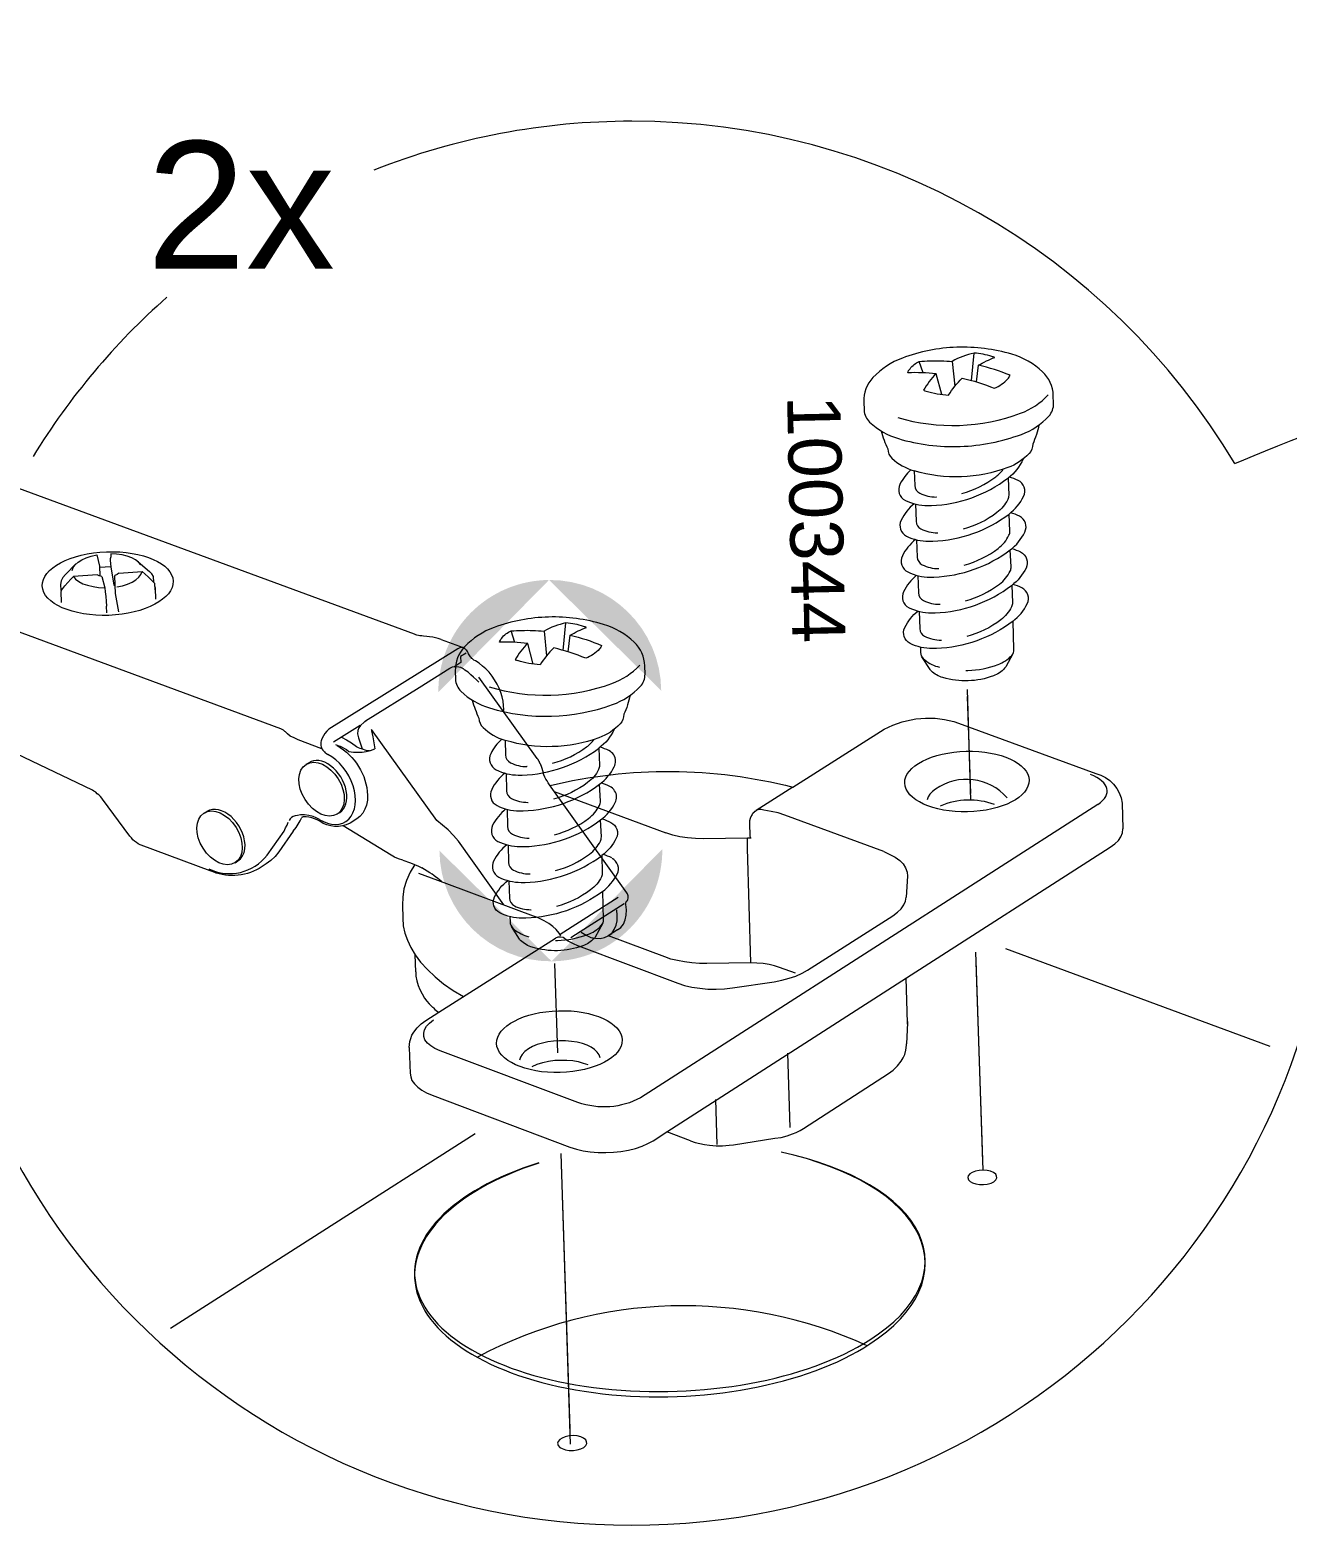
# Model space of a CAD drawing. Header units: metres. Extents: x -8.4 to 7.9, y -3.9 to 2.
# Drawn here: x 5.2714 to 5.4604, y -2.0976 to -1.8728 of the extents above; entities that cross this region are included whole.
import ezdxf

# ---------------------------------------------------------------- set-up
doc = ezdxf.new("R2010")
doc.units = ezdxf.units.M
doc.header["$MEASUREMENT"] = 0
for name, color, linetype, lineweight in [('PDF20_Geometry_Num_Penna__1', 255, 'Continuous', 18), ('PDF20_Geometry_Num_Penna__7', 7, 'Continuous', 18), ('PDF20_Text_Num_Penna__7', 7, 'Continuous', 18)]:
    doc.layers.add(name, color=color, linetype=linetype, lineweight=lineweight)
doc.styles.add('GENERATED_STYLE_2', font='')
doc.styles.get('GENERATED_STYLE_2').set_extended_font_data('Arial')

msp = doc.modelspace()

# ---------------------------------------------------------------- hatches: boundary and pattern name
at = {"layer": 'PDF20_Geometry_Num_Penna__1', "linetype": 'Continuous', "lineweight": 18}
for points in [[(5.349482620831663, -1.955459420179426, 0.4142362612856115), (5.332849147971822, -1.972331173606692)], [(5.366352885005385, -1.972094382292813, 0.4141376968031985), (5.349482620831663, -1.955459420179423)], [(5.333014455115475, -1.996157741095692, 0.4141715146920772), (5.349883230035648, -2.012794192462628)], [(5.349883230035648, -2.012794192462628, 0.414304355837755), (5.366516702895492, -1.995922439035359)]]:
    msp.add_hatch(color=255, dxfattribs=at).paths.add_polyline_path(points)

# ---------------------------------------------------------------- linework, layer by layer
at = {"layer": 'PDF20_Geometry_Num_Penna__1', "color": 255, "linetype": 'Continuous', "lineweight": 18, "flags": 128}
for points in [[(5.412885654540421, -1.987547472791773), (5.412409093405571, -1.97295427729051)], [(5.350812673173962, -2.026577829736063), (5.350373343377772, -2.013144762747452)], [(5.414693459420408, -2.042961256925464), (5.413704595065592, -2.012668350537956)], [(5.352672750853428, -2.083120021281868), (5.351368164746772, -2.043275042647692)]]:
    msp.add_lwpolyline(points, dxfattribs=at)
at = {"layer": 'PDF20_Geometry_Num_Penna__7', "color": 7, "linetype": 'Continuous', "lineweight": 18, "flags": 128}
for points in [[(5.452566815284493, -1.937966796948656, 0.2643365416529027), (5.361923398182301, -1.886489258863479, 0.09454320733583754), (5.323156639115727, -1.893835746607915)], [(5.413016559927151, -1.925465555904034), (5.413393341074394, -1.921340323580481, 0.07747270232155272), (5.410112068735589, -1.92259144548482), (5.410491828389923, -1.926330961139853)], [(5.413755378611525, -1.925682540145746), (5.41403535827825, -1.923185061948418, -0.04962255188628152), (5.416483691108547, -1.922005722065017, 0.01713182876231442), (5.41605478608718, -1.921859775217467, 0.06595481082536765), (5.413394979253294, -1.921340472505835)], [(5.40767326712799, -1.924454799522087, 0.03417291232350135), (5.403421448252992, -1.924304384913901, -0.1204853429951368), (5.403752360391003, -1.923709428122109, -0.1370429017418617), (5.405152854426047, -1.922609316527377)], [(5.405720111101874, -1.924314511838015), (5.405152705500693, -1.922609316527377, -0.01403376829073959), (5.406745015392514, -1.922510132241185, -0.02885797398902456), (5.410112217660944, -1.922592041186238)], [(5.408521248097315, -1.927567190508727), (5.40767326712799, -1.924454799522087, 0.06821263521096216), (5.405792786674939, -1.926936640557178, 0.01230745610466524), (5.406173886657465, -1.927063227108622, 0.05383692031890554), (5.409558662117744, -1.927674714614779, -0.06113459235111621), (5.411586876522598, -1.925103220516194, -0.03991571948132782), (5.41642992905552, -1.926635662415448, 0.1061090897146268), (5.418477652681833, -1.925213425278628, 0.1063751931495621), (5.418791736254772, -1.924681761762559, 0.04287706896184303), (5.414036549681087, -1.923185061948419)], [(5.401898090800369, -1.931029258228064, 0.1623795316825885), (5.420382854743754, -1.930393793739811, 0.1158869193791232), (5.424527447363412, -1.92763271766477)], [(5.399402399707298, -1.933044962903129, 0.04508405445806307), (5.400409135104672, -1.935764339878871, 0.1983593531473993), (5.401043259264735, -1.93715932367579, 0.1157393339817824), (5.404353572047689, -1.939048441799414)], [(5.423130229686175, -1.932149027969611, -0.05706736365706519), (5.422194531682966, -1.93501464964361, -0.198446645973591), (5.421654081570971, -1.936448949734157, -0.1166052782368115), (5.418460498052569, -1.938561952712953, -0.1624558957653439), (5.404396611475181, -1.939060355827785), (5.404470776301792, -1.941262068270796, 0.275327689025018), (5.405216892328542, -1.942411920933979, 0.1164310770548168), (5.40769352097622, -1.942983794295802)], [(5.420752189623266, -1.937283825272274, -0.1248733655644684), (5.418496566201873, -1.940135596888292), (5.418588899921749, -1.942722430298405, -0.1209137635890643), (5.418450101491224, -1.943359979741623, -0.1164886548719777), (5.41682845330454, -1.945323262691854, -0.09632903022263485), (5.411728057758798, -1.947835186648582)], [(5.403873138853617, -1.93889013414743, 0.09138587498645927), (5.402229747565155, -1.941081719666326, 0.4116327148818173), (5.403052858000255, -1.943493119008671, 0.1162607068063394), (5.406397870390846, -1.944263956644293, 0.01159301033051514), (5.406975700766853, -1.944252042615921, 0.154938223570408), (5.418457845609666, -1.940167020138121)], [(5.411543390319044, -1.942455556062888, 0.09589272547391052), (5.416647062222587, -1.939943185330096, 0.07050020005154145), (5.417753279756858, -1.938820139230748)], [(5.411912725198554, -1.953214817234275, 0.09604359151948337), (5.417016099251387, -1.95070170187471, 0.1164566205469401), (5.41863476893098, -1.94873812107377, 0.1214934332948892), (5.418772078107959, -1.948103103361581), (5.418642066273357, -1.94554650179846, 0.1165835918103329), (5.420823524868138, -1.942899651470428, 0.4155541434807423), (5.420006222521868, -1.940488549978791, 0.04780359974505569), (5.418683765372657, -1.939988160787197)], [(5.404374868373403, -1.943996337782003, 0.1069187039974286), (5.402415904258457, -1.946463733057694, 0.4126523145489145), (5.40323752544001, -1.94887483454933, 0.1163067630052567), (5.406584027084146, -1.949642842603213, 0.0115532255989771), (5.407161857460153, -1.949630928574842, 0.1549931331965654), (5.418642513049421, -1.945547395350588)], [(5.404565343901989, -1.944046525626517), (5.404656188368319, -1.946639316050815, 0.2769260704033095), (5.405403197947193, -1.947789913340782, 0.1162992148060019), (5.407879677669523, -1.948362531329367)], [(5.4121003711454, -1.958593554267841, 0.09557391402679753), (5.417199277437596, -1.956083417415369, 0.1145059877032985), (5.418823755206018, -1.954117751659463, 0.1210844371641253), (5.418956745547713, -1.953480500066955), (5.418826733713112, -1.950926132384154, 0.1165123807419422), (5.421009681561438, -1.948278686354703, 0.414088813282771), (5.420192379215169, -1.945868180564485, 0.04562886599255776), (5.418869922065956, -1.945364812865805)], [(5.404558046559612, -1.949375074815569, 0.1055290362919238), (5.40260340127995, -1.95184247009126, 0.4145012422469215), (5.403422192879765, -1.954251486627931, 0.1167723610506795), (5.406768694523901, -1.95502321781568, 0.0057129124174242), (5.407348014153454, -1.955012793040855, 0.154794825003582), (5.418827180489173, -1.950926281309506)], [(5.40475150059529, -1.949426156212211), (5.404840855808074, -1.952018946636509, 0.275077328293871), (5.405586376133408, -1.95317043747859, 0.1161512015156511), (5.408065983288178, -1.953743651168607)], [(5.419056078759257, -1.950744443451496, -0.04669258405458922), (5.420369424633976, -1.951235593105503, -0.4136066042721587), (5.421194646851903, -1.953660848671426, -0.1160125045888368), (5.419052057774683, -1.956276126824274), (5.419141412987468, -1.958858492473748, -0.1257356647712277), (5.419004103810488, -1.95949812687193, -0.1151268840218373), (5.417385434130897, -1.961462899075708, -0.09571655847881638), (5.412285038585154, -1.963973929480308)], [(5.404741373671174, -1.954754705401263, 0.1056529746817493), (5.402788217645059, -1.957219271095215, 0.4133115302622303), (5.403605519991328, -1.959633500019299, 0.1166496583925391), (5.406951872710109, -1.960401954849246, 0.00571286160683666), (5.407534170846755, -1.960390040820876, 0.1548195414173235), (5.419011847928932, -1.956306507596621)], [(5.404936168035045, -1.954805786797905), (5.405024033994283, -1.957398577222203, 0.2749248810633182), (5.405771043573171, -1.958548578810722, 0.1172526657650988), (5.408250650727933, -1.95912030324721)], [(5.419197557846167, -1.961684946779477, 0.1164205921079973), (5.421379016440948, -1.95903794752609, 0.4150374346637196), (5.42057442704866, -1.956652819193405, 0.04523390217691656), (5.419240746199014, -1.956123925111833)], [(5.412167238629634, -1.969079388488108, 0.007554601243851562), (5.412460621578276, -1.969074920727467, 0.0801516180690349), (5.416993909373545, -1.968176900838982, 0.1163836064430004), (5.419037463089934, -1.966812744590478, 0.1994169321978882), (5.419384310240887, -1.965888215988862), (5.419236874139793, -1.961652778902875, -0.1548582207319162), (5.407716008704772, -1.965768480003731, -0.009636027725070244), (5.407136689075219, -1.965780394032102, -0.115514251429576), (5.403791676684628, -1.965013130604992, -0.4125208289487522), (5.402972885084814, -1.962598008128781, -0.1068844076101301), (5.404929019618021, -1.960135974165857)], [(5.405120984400154, -1.96018452383147), (5.405210339612939, -1.962775825002222, 0.274836816803518), (5.405955711012917, -1.963927464769659, 0.117069240675627), (5.408436807421235, -1.964498593504704)], [(5.351616870089022, -1.966041460178788), (5.352027904067832, -1.961920695615874, 0.07760375024711354), (5.348739334386651, -1.963145904508505), (5.349087819716511, -1.966888398670631)], [(5.352355688773397, -1.966265890688232), (5.352656517989771, -1.963766923237357, -0.04945885248553141), (5.355113190639927, -1.962607539351478, 0.01880804040511785), (5.354687264125652, -1.962458613996844, 0.06625498726839274), (5.352030137948152, -1.961920099914453)], [(5.256800415624439, -1.982633085013977, 0.02196917257245286), (5.256386403138539, -1.992028785638272, 0.4142065898718503), (5.361923844958366, -2.097563248951007, 0.4142042204241888), (5.467457265793618, -1.99202550928047, 0.06930218756794163), (5.463459215722928, -1.963155286805847)], [(5.346283704213977, -1.96499123857786, 0.0331061970643891), (5.342034863846073, -1.964806571138105, -0.1219281828146757), (5.342370094819369, -1.964215337480181, -0.1344321490592548), (5.343776545868598, -1.963126842063111)], [(5.344329058934315, -1.96483561158226), (5.343776545868598, -1.963127437764529, -0.01536601913855472), (5.345370047163255, -1.963040614282773, -0.02984266906560408), (5.348738738685233, -1.963146351284569)], [(5.352656220139061, -1.963767221088067, -0.04281234205012264), (5.357396663102644, -1.965302492569062, -0.1106954822661135), (5.35707960102261, -1.96583251790623, -0.1066721006856801), (5.355025920382108, -1.967238373254037, 0.03984309484300984), (5.350194484026847, -1.965667508613285, 0.05997574045147937), (5.348140803386349, -1.968226046206015, -0.05439874132515381), (5.344766899476959, -1.967587156434606)], [(5.347108452827979, -1.968110777981523), (5.346283406363269, -1.964987813294703, 0.06890056876704766), (5.344387884449399, -1.967455953197167)], [(5.405305651839909, -1.9655637076411), (5.405335436910836, -1.9663723723168, 0.199453153825579), (5.405745726262888, -1.967270987906687, 0.1171192371532855), (5.407880422296298, -1.968490537635853, -0.002358533066709002), (5.408192569839622, -1.968580488550062)], [(5.419223768708584, -1.966556295129782), (5.418138102873252, -1.96853104533232, -0.07105160847345841), (5.417978752743787, -1.968744157514811, -0.1171934507396722), (5.416283088655844, -1.969878670866466, -0.1624068068637025), (5.408702937029976, -1.970139737013151, -0.1165897841185389), (5.406930129608332, -1.969124661795919, -0.0711190133285334), (5.406759461151913, -1.968921080836125), (5.405539762497404, -1.967028239578639)], [(5.340464892757447, -1.971522062154928, 0.1622353008598057), (5.358946827119095, -1.971024055769009, 0.1160228631074035), (5.363113758541947, -1.968292764764895)], [(5.337950288144335, -1.973522427518465, 0.04499978585919128), (5.338936173992056, -1.976246272254848, 0.198289174345899), (5.339560469078718, -1.977642596379957, 0.1168105146342946), (5.342856038251562, -1.979557776440645)], [(5.361683032659909, -1.972800288473811, -0.05778227052566903), (5.360726634032391, -1.975658910656144, -0.1976606018687734), (5.360179184428748, -1.97708904083676, -0.117034708468561), (5.356983647874355, -1.979177514116024, -0.1624526879424744), (5.342901013708663, -1.979573264677525), (5.342956265015236, -1.981774530344472, 0.274711255842005), (5.343689275610779, -1.982927808290811, 0.1172392849373231), (5.34616888276555, -1.983519041948737)], [(5.359265825228735, -1.977920193241011, -0.1242140146832527), (5.356990692585886, -1.980751264232735), (5.357062176756113, -1.983342565403486, -0.1232626986918101), (5.356918017012821, -1.983976391712838, -0.1172200934052064), (5.355286241902021, -1.985925824605088, -0.0957437987606456), (5.350166932836239, -1.988402602178121)], [(5.386143128607554, -1.986608647356116), (5.399873450604027, -1.977897109811042, -0.2074074723342529), (5.411047319962734, -1.976970794105175), (5.43167631116224, -1.984571348504625, -0.3206447458688431), (5.435628790074409, -1.989030173622578), (5.435728570062018, -1.992900743589695)], [(5.317612743863863, -1.980338889925734, -0.2541291875609244), (5.32222004756039, -1.987830430965591), (5.322176859207544, -1.988576546992342), (5.322041337134821, -1.989324152272639), (5.321807524328035, -1.989919853691203), (5.321473931533638, -1.990523001377498), (5.321059919047737, -1.990999562512349), (5.320594080538421, -1.991360110795935), (5.319567984844945, -1.992015382356354, -0.2822911289474171), (5.315012209321125, -1.991744040360199), (5.314641385188069, -1.991504270539227), (5.314222904941527, -1.991359812945225), (5.313846123794286, -1.991234715647327), (5.313375519673619, -1.99113791416681), (5.31295703942708, -1.991085790292686), (5.312538559180539, -1.991085790292686)], [(5.342377392161747, -1.97940110696756, 0.09354684868650309), (5.340720895442075, -1.981576608548155, 0.4149841972165427), (5.341520773521852, -1.983996645561069, 0.1162042456889554), (5.344859977823609, -1.984788481671695, 0.007653116159438792), (5.34544078670671, -1.984785503164602, 0.1546340009264709), (5.356948248859812, -1.980786857392492)], [(5.350021432764755, -1.983019993085334, 0.09541695903587415), (5.355141486457309, -1.980547832198294, 0.07000000000214347), (5.356257681990336, -1.979430743113128)], [(5.350310794728822, -1.993782232763814, 0.09553302913396784), (5.35543159304815, -1.991306944444328, 0.1165465271550707), (5.357063368158951, -1.989357362626724, 0.1194388526737502), (5.357206187574051, -1.988719217482087), (5.357093897856651, -1.986163658396449, 0.1161208548867424), (5.359300226985657, -1.983534083409555, 0.1191782957779062), (5.359490851439597, -1.98267776262037, 0.2755300707232795), (5.358495881145242, -1.981114791023413, 0.04787515112831465), (5.357179381010216, -1.980603977056998)], [(5.342839805387905, -1.984505672423232, 0.1068320381396722), (5.340866246588205, -1.986959366566296, 0.4158077409866218), (5.341666273593336, -1.989374935818571, 0.1171426637546097), (5.34500532896974, -1.990169005809517, 0.009624221446676526), (5.345583159345747, -1.99016304879533, 0.1549747227658902), (5.357093600005943, -1.986164403023223)], [(5.343031919095393, -1.984557945222711), (5.343101914012074, -1.987152224900556, 0.2739793559556817), (5.343835818159748, -1.988311162010364, 0.116261346420146), (5.346314233911679, -1.988900161787969)], [(5.349645991945706, -1.986371856042237, -0.1230487915489895), (5.38614238398078, -1.98660909413218), (5.380650016901623, -1.990104372205603), (5.380606828548777, -1.990104372205603), (5.380606828548777, -1.990160963840366), (5.380562150942385, -1.990160963840366), (5.380562150942385, -1.99019670592548), (5.380510027068262, -1.99019670592548), (5.380462370954776, -1.990251808306697), (5.38041918260193, -1.990251808306697), (5.38041918260193, -1.990287550391811), (5.380374504995538, -1.990287550391811), (5.380374504995538, -1.990341163519482), (5.380326848882052, -1.990341163519482), (5.380326848882052, -1.990397755154245), (5.380279192768568, -1.990397755154245), (5.380279192768568, -1.990430518732266), (5.380237493669268, -1.990430518732266), (5.380237493669268, -1.990488599620576), (5.38018685904869, -1.990488599620576), (5.38018685904869, -1.990522852452144), (5.380134735174566, -1.990522852452144), (5.380134735174566, -1.990579444086907), (5.380091546821721, -1.990579444086907), (5.380091546821721, -1.990615186172021), (5.380043890708235, -1.990667310046145), (5.380043890708235, -1.990703052131259), (5.379999213101843, -1.990703052131259), (5.379999213101843, -1.990758154512476), (5.379956024748997, -1.990816235400786), (5.379956024748997, -1.990848998978807), (5.379908368635512, -1.990848998978807), (5.379908368635512, -1.990908569120663), (5.379865180282666, -1.990941332698684), (5.379865180282666, -1.991000902840541), (5.379816034915635, -1.991033666418562), (5.379816034915635, -1.991085790292686), (5.37976391104151, -1.99113791416681), (5.37976391104151, -1.991176634759017), (5.37976391104151, -1.991234715647327), (5.379716254928026, -1.991268968478894), (5.379716254928026, -1.991327049367204), (5.379716254928026, -1.991359812945225), (5.379673066575179, -1.991416404579989), (5.379673066575179, -1.991452146665103), (5.379673066575179, -1.991504270539227), (5.379673066575179, -1.991557883666898), (5.379673066575179, -1.991596604259104), (5.379625410461694, -1.991596604259104), (5.379625410461694, -1.991645749626136), (5.379625410461694, -1.991687448725435), (5.379625410461694, -1.991745529613745), (5.379625410461694, -1.991779782445313), (5.379625410461694, -1.991831906319437), (5.379625410461694, -1.991864669897458), (5.379625410461694, -1.991922750785768), (5.379625410461694, -1.9919718961528), (5.379624665834921, -1.992015233431), (5.379672321948406, -1.993973601844528)], [(5.350456294800307, -1.999162607976281, 0.09582871631144216), (5.355575603866088, -1.996689404611759, 0.1157826134190105), (5.357208868230434, -1.994736397510999, 0.122737289726385), (5.357350049466634, -1.9941010819481), (5.35723790867459, -1.991543288982143, 0.1163367774963619), (5.359445578131787, -1.988914458622022, 0.1197137297071488), (5.35963471333218, -1.98805664857929, 0.2762781161264404), (5.358639891963178, -1.986499782921874, 0.05115414344677023), (5.357326370335246, -1.985984501194817)], [(5.418364171561597, -1.98819336205485, 0.3804748956133453), (5.407606399643756, -1.986900987827277), (5.407138774030184, -1.9872643656926), (5.406718804530096, -1.987648593107574), (5.406487970230403, -1.988065584100568), (5.406346491143493, -1.98852129568577)], [(5.432003053390321, -1.989231669627407), (5.363237068735589, -2.033315063854663, -0.2137261232461655), (5.353839134230975, -2.034005183948069), (5.333119149639786, -2.026235748196453)], [(5.342985305459391, -1.989888132590664, 0.1069174224086321), (5.341010257406143, -1.992338997151989, 0.4153546788758321), (5.341811624739466, -1.994755906732457, 0.1165847335781564), (5.345150829041224, -1.995550125648756, 0.005718997492479468), (5.345728659417231, -1.995544168634571, 0.1550465946202475), (5.357237610823879, -1.991544033608915)], [(5.343177270241523, -1.989939958614079), (5.343247265158205, -1.992531259784831, 0.2767297769712407), (5.343981318231245, -1.99369034581997, 0.1158390822314839), (5.346461074311355, -1.994281132701855)], [(5.357470381153183, -1.99136562103406, -0.04661120227054801), (5.358800668608757, -1.991921431578489, -0.4155415623392913), (5.359588993248302, -1.994294982759841, -0.1164180256068593), (5.357425554621438, -1.996892389870135), (5.357494060284572, -1.99948220178734, -0.1199263895407633), (5.357357197883656, -2.000117368424884, -0.1153669908523404), (5.355719614684026, -2.002068588421389, -0.09606897329438843), (5.350600305618245, -2.004544621367649)], [(5.298345526107196, -1.998910477350874, 0.3561463222404094), (5.307092954662738, -1.996813459432176), (5.309654470762562, -1.993227336892422), (5.309882326555164, -1.992716522926004), (5.310122096376135, -1.992302510440102), (5.310257618448859, -1.991864669897458)], [(5.30695817721679, -1.998158404309938), (5.305928805165509, -1.998818292556349, -0.2397825673015405), (5.298528704293404, -1.999178691914582), (5.288190306174232, -1.995321525229383)], [(5.343129316277329, -1.995266422848166, 0.105472411356646), (5.341154268224081, -1.997719074513747, 0.413405297084405), (5.34195712481095, -2.000138664750598, 0.1163665223816192), (5.345293350605616, -2.000931841189415, 0.007631449742703174), (5.345874159488715, -2.000922905668138, 0.1549602083488229), (5.357381621641817, -1.996925749149575)], [(5.343322770313007, -1.995320333826546), (5.343392765229688, -1.997914613504391, 0.2761109799299994), (5.344126669377351, -1.9990713167339, 0.1171652780851137), (5.346603595875746, -1.999660912212909)], [(5.357527270638657, -2.002306273287396, 0.1162818897302454), (5.359733599767662, -1.999676102599083, 0.4144852219590252), (5.358956165644185, -1.99731459045284)], [(5.350443189369098, -2.009647846495129, 0.003768749051305757), (5.350739550824833, -2.009646357241585, 0.0806347863468301), (5.355278795634289, -2.008779611677573, 0.1165070096981946), (5.357331135946586, -2.007433922173029, 0.1976511347578185), (5.357687067544187, -2.006511031750327), (5.357570905767567, -2.002274105410794, -0.1545295492646761), (5.346018170306652, -2.00630477013415, -0.005690078584933809), (5.345437361423553, -2.006310727148336, -0.116774025552673), (5.342101135628886, -2.00551665715739, -0.4157016048750531), (5.341299768295565, -2.003100343278342, -0.1069858697849526), (5.343273327095265, -2.000648883015598)], [(5.343468121459137, -2.000703687546105), (5.343536627122271, -2.003294988716857, 0.2755150234421302), (5.344272169448849, -2.004449309140666, 0.1174905206749313), (5.346749095947231, -2.005038904619701)], [(5.343610643023528, -2.006079594997932), (5.343635960333817, -2.006891238180725, 0.20081275422671), (5.344035973836389, -2.007791938725586, 0.1167210346903602), (5.346160542945688, -2.009025934214153, 0.009428892966224992), (5.346474328667919, -2.009118267934022)], [(5.357521462549825, -2.0071776216377), (5.356417925671937, -2.009141947065414, -0.0766470374634542), (5.356263490079175, -2.009356250650742, -0.1159060320373105), (5.354554720560024, -2.010478105347252, -0.1625735966401948), (5.346971739352418, -2.010681984157756, -0.1152163796464844), (5.345203250766057, -2.009654994912152, -0.05729970031039755), (5.345037943622406, -2.009447988669201), (5.343833137503362, -2.007546211890437)]]:
    msp.add_lwpolyline(points, format="xyb", dxfattribs=at)
for points in [[(5.423681253498341, -1.92415903376777, 0.1161015565033013), (5.419062333624154, -1.921522161438498, 0.08023147368448809), (5.410785062413211, -1.920470748434733, 0.0800401269686337), (5.402602060951757, -1.922088673487552, 0.1157925442848592), (5.39817897791892, -1.92503739550944, 0.1990041640070634), (5.396816608774667, -1.928686215623499), (5.396858307873967, -1.929916339052833, 0.1988804028106146), (5.397683801114752, -1.931735909035823, 0.1169032614277024), (5.402009635890995, -1.934206729594684, 0.08078706850152166), (5.41130004628956, -1.935389494761241, 0.08099214570811993), (5.42049022992445, -1.933569626927528, 0.1166664735493143), (5.424636609648367, -1.930808848703199, 0.1982596787434104), (5.425335963113756, -1.928937005920714), (5.425294264014457, -1.92770688249138, 0.1992124375376252)], [(5.363914232323141, -1.969603307885735), (5.36388146874512, -1.968374673709947, 0.1988083246211313), (5.362296158344969, -1.964815953435448, 0.1160059482465274), (5.357696003065465, -1.962142892244998, 0.08027671878152189), (5.349429156629347, -1.961031909099377, 0.08073358295739534), (5.341232751885976, -1.962588625831438, 0.1163054340445711), (5.336787330049946, -1.965504584275309, 0.1987743237920214), (5.33539353765586, -1.969143575315958), (5.335424811980335, -1.970372209491746, 0.1974340596835954), (5.336240178297001, -1.972199076817118, 0.1159658621786824), (5.340551418388494, -1.97470251202864, 0.1622527397579658), (5.359037919746003, -1.974200861501542, 0.1163587137417912), (5.363201028799766, -1.971472470011833, 0.1989846308428509)]]:
    msp.add_lwpolyline(points, format="xyb", close=True, dxfattribs=at)
for points in [[(5.329253345284016, -1.963624252747611), (5.226974390223732, -1.925962519812471)], [(5.222220543978239, -1.945640473697239), (5.309134870200221, -1.977808350299675)], [(5.278367189782117, -1.953038638539735), (5.276787091769378, -1.954624693566661)], [(5.277812740686789, -1.954022737283202), (5.277946773505967, -1.953604257036662), (5.27823122093333, -1.953184287536574), (5.278694378786263, -1.952764318036487), (5.279248381105528, -1.952438171509823), (5.279903652665947, -1.95211202498316), (5.280649768692699, -1.951873744415734), (5.281488218439327, -1.951654824144412), (5.281905209432322, -1.953367465722783)], [(5.283586725611573, -1.953459054815887), (5.282743808104304, -1.953511178690011), (5.281905358357676, -1.953567770324774)], [(5.281905507283032, -1.953367316797428), (5.281953163396516, -1.95485954885093)], [(5.283531623230354, -1.952529760602927), (5.283586725611573, -1.953459054815887), (5.284051372718052, -1.956224598651569)], [(5.283633339247575, -1.951513047206794), (5.283587172387636, -1.95174686001358), (5.283587172387636, -1.951983651327459), (5.28353207000642, -1.952257673979998), (5.28353207000642, -1.952530207378991)], [(5.288096781051517, -1.953184287536574), (5.287769145271308, -1.952764318036487), (5.287307476671922, -1.952438171509823), (5.286749006592017, -1.95211202498316), (5.286055014439391, -1.951875233669281), (5.285310387666186, -1.951692055483072), (5.284470448666011, -1.951565468931628), (5.283633488172931, -1.951513345057503)], [(5.287721489157822, -1.952731256607757), (5.289410302679451, -1.954171364787134)], [(5.276787687470796, -1.954625438193434), (5.276412395577101, -1.955093063807007), (5.276133905163923, -1.955606856280518), (5.276041571444046, -1.956114691739843)], [(5.276233536226179, -1.95695373718789), (5.276698183332656, -1.956352078755141), (5.277158362678497, -1.955839775535176), (5.277576842925039, -1.955334918582943), (5.277996812425125, -1.954914949082856)], [(5.281534683149976, -1.954676221739367), (5.277996216723707, -1.954915991560339)], [(5.277996216723707, -1.954915693709629), (5.278323852503917, -1.95533417395617), (5.278785521103304, -1.955697551821494), (5.279396115057332, -1.956025187601704), (5.280094574970597, -1.956259000408491), (5.280933024717225, -1.956442178594699), (5.281769985210308, -1.956586636188701), (5.282694811662629, -1.956643227823464)], [(5.282280799176727, -1.954952031496162), (5.281863808183732, -1.954826934198263), (5.281534683149976, -1.954676519590076)], [(5.282281245952791, -1.954951584720098), (5.282695258438691, -1.956643376748818), (5.282742914552177, -1.957246524435114), (5.282839716032695, -1.957934559573555), (5.282888861399725, -1.958638976501007), (5.282978216612509, -1.959419345359325)], [(5.284187490492195, -1.954767066205698), (5.284232168098586, -1.956225045427632), (5.284279824212072, -1.957514738998823)], [(5.284799722625123, -1.954440621828325), (5.284562931311243, -1.954625289268079), (5.284187639417548, -1.954766768354988)], [(5.284514679496341, -1.956500706259073), (5.285351639989422, -1.956316038819318), (5.286097756016172, -1.956080736758985), (5.286796215929439, -1.955788843063889), (5.287393406601549, -1.955422486691472), (5.287814865355182, -1.955060598079695), (5.288141011881846, -1.954625736044143), (5.288331636335786, -1.95420427729051)], [(5.284799871550477, -1.954441217529744), (5.288332380962559, -1.954204426215865), (5.288750861209101, -1.954587164377292), (5.289218486822673, -1.955005644623833), (5.289724833028452, -1.955479227251591), (5.290243093262603, -1.955990041218009)], [(5.290007791202269, -1.954915693709629), (5.289781424663216, -1.954532955548202), (5.289410600530161, -1.954171066936425)], [(5.29005142633118, -1.955788843063889), (5.290008237978334, -1.954916140485693)], [(5.276042018220108, -1.956114989590553), (5.276085206572955, -1.957060665592522), (5.276234131927596, -1.957060665592522)], [(5.276085206572955, -1.957188741397514), (5.276132862686441, -1.958864151637224)], [(5.284052117344825, -1.956224598651568), (5.284144451064703, -1.956258851483136), (5.28423231702394, -1.956258851483136)], [(5.284279079585298, -1.957515334700241), (5.284749683705964, -1.96025705047918)], [(5.290243688964021, -1.956442476445408), (5.290291345077507, -1.956677778505741), (5.290291345077507, -1.956919037580259), (5.290243688964021, -1.9559897433673)], [(5.290291345077507, -1.95667807635645), (5.290334533430352, -1.95835348659616)], [(5.283022447442838, -1.960404188729565), (5.282979259089991, -1.959419792135389)], [(5.330607374608411, -1.963900658205825), (5.330370583294532, -1.963844066571061), (5.330086135867168, -1.963844066571061), (5.329859769328113, -1.963808324485948), (5.329625956521327, -1.963750243597638), (5.329441289081573, -1.96371599076607), (5.329253643134725, -1.963623657046193)], [(5.333258692697083, -1.964409685067988), (5.332841701704089, -1.964262248966893), (5.332417264443363, -1.964169915247016), (5.331997294943275, -1.964077581527138), (5.331537115597435, -1.963991204821447), (5.331118635350894, -1.963934613186683), (5.330607821384475, -1.963900360355116)], [(5.33325824592102, -1.964410131844051), (5.336561410286954, -1.965623873484375), (5.3363350437479, -1.965623873484375), (5.336055064081175, -1.965661104823035), (5.335773595160904, -1.965811519431222)], [(5.33577314838484, -1.965811668356577), (5.316403916760244, -1.977896960885687)], [(5.337028291273755, -1.966460833977457), (5.336191330780672, -1.966967180183236), (5.336234519133518, -1.967860732311081), (5.335169702847836, -1.968548767449522)], [(5.336980337309559, -1.965949722160329), (5.336937148956713, -1.965845474412081), (5.336844815236836, -1.965811221580513), (5.336801626883991, -1.965753140692203), (5.336701846896382, -1.965718887860636), (5.336609513176504, -1.965660806972326), (5.336561857063019, -1.965623575633666)], [(5.337586761353657, -1.966873059359103), (5.337498895394419, -1.96673306952574), (5.33739911540681, -1.966546912832439), (5.337308270940479, -1.966408412252623), (5.337220404981241, -1.966229701827054), (5.337123603500724, -1.966079287218867), (5.336980635160269, -1.965949722160329)], [(5.338194674651302, -1.967533543306935), (5.338097873170785, -1.967429295558687), (5.337962351098062, -1.967336961838809), (5.337859592603359, -1.967249095879571), (5.337774705151215, -1.967115063060394), (5.337683860684883, -1.967009326058599), (5.337587059204366, -1.966873803985876)], [(5.336609513176504, -1.96882144977387), (5.336234221282808, -1.968642739348301), (5.335906585502599, -1.968548916374877), (5.335587885243667, -1.96849381399366), (5.335217061110611, -1.96849381399366), (5.334934102936794, -1.968586147713537), (5.334606467156583, -1.968733583814632), (5.334564768057284, -1.968787196942302), (5.329951060570508, -1.971661456286872)], [(5.336845113087546, -1.969026222136501), (5.3368019247347, -1.968966651994644), (5.336752779367669, -1.968913038866974), (5.336700655493543, -1.96887729678186), (5.33665299938006, -1.96887729678186), (5.336609811027213, -1.968820705147097)], [(5.338934982589222, -1.970823155465598), (5.338561179949074, -1.970464245360914), (5.338141210448986, -1.970078528692394), (5.337725708709538, -1.96971515082707), (5.337308717716543, -1.969330923412096), (5.33684555986361, -1.969025626435082)], [(5.34266243529053, -1.975304021536034), (5.342708602150468, -1.974933197402978), (5.34266243529053, -1.974318135688311), (5.342573080077744, -1.973686692184633), (5.342425643976649, -1.973026952863574), (5.342242465790442, -1.972371681303154), (5.342011631490748, -1.97171789899628), (5.341683995710538, -1.971116240563532), (5.341308703816844, -1.970463947510204), (5.340937879683787, -1.969898031162569), (5.340471743323762, -1.969330625561387), (5.340008585470828, -1.968821300848515), (5.339497771504409, -1.968407288362613), (5.338976532763167, -1.967987318862526), (5.338424019697449, -1.967625430250749), (5.338194674651302, -1.967533096530871)], [(5.347691644516752, -1.982285791086954), (5.338934833663868, -1.970078379767039)], [(5.329951358421218, -1.971661605212227), (5.321893007481598, -1.976696771452636)], [(5.412919162745215, -1.988575057738795), (5.412375585200777, -1.971926692343487)], [(5.282372090419122, -1.988427472712346), (5.282281245952791, -1.98828450437189), (5.28204892239955, -1.988008992465805), (5.281813620339219, -1.987775179659018), (5.281578318278886, -1.987590512219264), (5.281353440993378, -1.987355210158931), (5.281067504312467, -1.987210752564929), (5.280832202252133, -1.987084166013485), (5.261416803767599, -1.977807605672902)], [(5.309135316976286, -1.977807605672902), (5.30951060886998, -1.978008654901668), (5.309793567043798, -1.97822310741235)], [(5.315330462803992, -1.980850448518926), (5.311748808024878, -1.979501184805879), (5.311151617352767, -1.979210780364329), (5.310584211751586, -1.978938246965336), (5.310167220758592, -1.978607632678034), (5.30979490737199, -1.97822340526306)], [(5.316404661387017, -1.977896514109623), (5.316077025606806, -1.978188407804719), (5.315801513700722, -1.978519022092022), (5.315566211640389, -1.978880910703799), (5.315330909580056, -1.979353004078011), (5.315238575860178, -1.979628515984097), (5.315195387507333, -1.979863818044429), (5.315195387507333, -1.980103587865401), (5.315195387507333, -1.980338889925734), (5.315238575860178, -1.980553342436417), (5.315330909580056, -1.980849703892152)], [(5.32110459665413, -1.977355468296213), (5.317101483121381, -1.979864860521912)], [(5.321151359215487, -1.977355617221567), (5.320875847309401, -1.977683253001777), (5.320732878968945, -1.978101733248318), (5.3206896906161, -1.978608079454097), (5.320832658956554, -1.979175485055279), (5.321386661275818, -1.980850895294989)], [(5.321151210290132, -1.977355468296213), (5.321714148130675, -1.976844654329794)], [(5.321892858556243, -1.976696473601927), (5.321892858556243, -1.976741151208319), (5.321849670203398, -1.976741151208319), (5.321806481850552, -1.976741151208319), (5.321806481850552, -1.976785828814711), (5.32175733648352, -1.976785828814711), (5.32175733648352, -1.976843909703021), (5.321714148130675, -1.976843909703021)], [(5.332608484598721, -1.991645004999363), (5.322786857460153, -1.977952807893677)], [(5.322787304236217, -1.977953105744387), (5.322787304236217, -1.978042460957171), (5.322787304236217, -1.978136283930595), (5.32301367077527, -1.979026857551347), (5.323158128369273, -1.979956151764307), (5.323298118202636, -1.980849703892152)], [(5.317385483772682, -1.980190113496448), (5.317754818652192, -1.980339038851088), (5.318075008164668, -1.98046711465608), (5.318402643944879, -1.980610082996535), (5.31873027972509, -1.980793261182743), (5.319057915505299, -1.980970482354766), (5.319388529792602, -1.981263865303409), (5.320084011198776, -1.981356199023286), (5.320780981858495, -1.981356199023286), (5.321387108051883, -1.981356199023286), (5.321997702005911, -1.981263865303409), (5.322638081030866, -1.981086644131386), (5.323297820351926, -1.980849852817507)], [(5.318267568648221, -1.97911710631626), (5.319058362281363, -1.979501333731233), (5.319807456815207, -1.979957045316435), (5.320547615827772, -1.980518493903431), (5.320593782687711, -1.980552746734998), (5.320779939381013, -1.980667419258072), (5.321059919047737, -1.980758263724403), (5.321386065574401, -1.98085059744428)], [(5.315330909580056, -1.980850150668216), (5.315481324188243, -1.981028861093785), (5.315615357007419, -1.98117629719488), (5.315750879080142, -1.981298415985685), (5.315846191307114, -1.981448830593873), (5.316033837253961, -1.981538185806657), (5.316222972454355, -1.981682643400659)], [(5.321386810201174, -1.980850150668216), (5.321940812520438, -1.981028861093785), (5.322503750360981, -1.981119705560116)], [(5.347692091292816, -1.982285344310891), (5.347735279645661, -1.982341935945654), (5.347735279645661, -1.982377678030768), (5.347782935759147, -1.982377678030768), (5.347782935759147, -1.982429801904892), (5.347782935759147, -1.982462565482913), (5.347826124111994, -1.982462565482913), (5.347826124111994, -1.982520646371223), (5.347875269479025, -1.982520646371223), (5.347875269479025, -1.982554899202791), (5.347875269479025, -1.982612980091101), (5.347918457831871, -1.982612980091101), (5.347918457831871, -1.982660636204586), (5.347975049466634, -1.982703824557432), (5.347975049466634, -1.982760416192195), (5.348019727073027, -1.982760416192195), (5.348019727073027, -1.982796158277309), (5.348019727073027, -1.982848282151433), (5.348067383186511, -1.982885513490094), (5.348067383186511, -1.982939126617764), (5.348110571539357, -1.982986782731249), (5.348110571539357, -1.983031460337642), (5.34815524914575, -1.983079116451127), (5.34815524914575, -1.983122304803973), (5.34815524914575, -1.983171450171004), (5.348201416005688, -1.983171450171004), (5.348201416005688, -1.98321463852385), (5.348201416005688, -1.983266762397974), (5.34824609361208, -1.983301015229542), (5.34824609361208, -1.983359096117852), (5.34824609361208, -1.983406752231337), (5.348290771218474, -1.983406752231337), (5.348290771218474, -1.983449940584183), (5.348621385505775, -1.984426890910627)], [(5.312957337277789, -1.983170705544231), (5.31337581752433, -1.982939871244537)], [(5.36119455749669, -2.002485430489029), (5.349559019538595, -1.986248099072531), (5.349366905831109, -1.985956205377434), (5.349183727644899, -1.985679204217802), (5.348991613937414, -1.985409649325902), (5.34885609186469, -1.985119244884352), (5.348708655763596, -1.984755867019029), (5.348620789804358, -1.984426741985272)], [(5.350248395005227, -1.987263769991182), (5.367059089037094, -1.99350225309709)], [(5.288189412622105, -1.9953204827519), (5.28800474518235, -1.995265380370683), (5.287721787008532, -1.995138793819238), (5.287450742863085, -1.994937744590473), (5.287167784689268, -1.994754566404265), (5.286932482628935, -1.994517775090386), (5.286704626836335, -1.994249709452032), (5.286469324776002, -1.993974197545947), (5.28237238826983, -1.988428217339119)], [(5.297647364044639, -1.99052240567608), (5.298064355037634, -1.990251361530633)], [(5.314030195532621, -1.99103426211998), (5.313376413225749, -1.990849594680226), (5.31272858793306, -1.990758750213895), (5.312123950993218, -1.990758750213895), (5.311659303886739, -1.990849594680226), (5.311330178852982, -1.990941928400103), (5.311002543072773, -1.99103426211998), (5.310776176533718, -1.991177230460436), (5.310584062826231, -1.991360408646644), (5.310405352400663, -1.991644856074008)], [(5.311046327127038, -1.993227336892422), (5.311464807373578, -1.99266439905188), (5.311793932407333, -1.992153585085461), (5.312070933566966, -1.991687448725435), (5.312258579513814, -1.991268968478894)], [(5.312538410255184, -1.991086088143395), (5.312356721322522, -1.991138212017519), (5.31231204371613, -1.991138212017519), (5.31231204371613, -1.991176932609726), (5.31231204371613, -1.99123352424449), (5.312259919842006, -1.99123352424449)], [(5.31495561768636, -1.991451848814394), (5.314492459833428, -1.991234417796618), (5.314030791234041, -1.991033368567853)], [(5.317612743863863, -1.990614590470602), (5.318031224110404, -1.990397159452826)], [(5.335863248224398, -1.994753672852137), (5.335117132197648, -1.993883948781034), (5.334323360057411, -1.993030606498942), (5.333447678972123, -1.992302361514748), (5.332609229225493, -1.991645600700781)], [(5.381771275896715, -1.990068481195134), (5.381352795650173, -1.98997912598235), (5.380981971517118, -1.98997912598235), (5.38064986797627, -1.990104223280248)], [(5.384934599354643, -1.990815490774013), (5.383953181267559, -1.990487854993803), (5.382891343488969, -1.99025255293347), (5.38177142482207, -1.990069374747262)], [(5.399831453654018, -1.996304730420722), (5.384934450429287, -1.990815341848658)], [(5.311046624977746, -1.993227336892422), (5.308864868532257, -1.996341366057964), (5.308301930691715, -1.997050250746055), (5.307655594652572, -1.997651909178804), (5.306958623992853, -1.998158255384583)], [(5.327486345951201, -1.997595019693331), (5.326880219757813, -1.997377588675555), (5.326277072071518, -1.997142286615223), (5.325760301090913, -1.996813161581466), (5.318550824672746, -1.992433266901477)], [(5.372731060093948, -1.994391635315005), (5.371526253974903, -1.994335043680242), (5.370314001588125, -1.99424866697455), (5.369149405314834, -1.994065488788342), (5.368080121268513, -1.993830186728009), (5.367058493335675, -1.993502550947799)], [(5.379672768724469, -1.993974197545947), (5.379715957077316, -1.994097805590298), (5.379817226318472, -1.994301833326156)], [(5.433866109576878, -1.995649012084238), (5.434521381137299, -1.99513819811782), (5.435075383456564, -1.994633341165587), (5.435447696843164, -1.994065935564405), (5.435681509649951, -1.993468744892295), (5.435729165763437, -1.992901339291113)], [(5.30272303798151, -1.99768645986108), (5.303092372861021, -1.997378184376974), (5.303415540880591, -1.996958214876886), (5.303646375180285, -1.996429529867911), (5.303746155167895, -1.995884463069925), (5.303790832774286, -1.995230680763052)], [(5.342709048926531, -2.00430589402416), (5.33586295037369, -1.994753821777492)], [(5.379345430794968, -1.994301535475447), (5.372731655795366, -1.994392379941778)], [(5.379816034915635, -2.013019069748136), (5.379345430794968, -1.995797341737461), (5.379345430794968, -1.995355033434177), (5.379345430794968, -1.994938042441182), (5.379345430794968, -1.994576153829405), (5.379345430794968, -1.994302131176866)], [(5.379816630617053, -1.994301535475447), (5.37958132855672, -1.994301535475447), (5.379346026496388, -1.994301535475447)], [(5.399831453654018, -1.996305177196786), (5.400711602499946, -1.996723657443327), (5.401509842400821, -1.997142137689868), (5.402203834553448, -1.99765146240274), (5.402722094787598, -1.998157808608519), (5.403092918920654, -1.998759467041268), (5.403320774713254, -1.999378996516574), (5.40336843082674, -1.99998214420287), (5.403185252640532, -2.003140850974804)], [(5.403228738844087, -2.015292713137439), (5.433865662800816, -1.995649458860302)], [(5.302302770630715, -1.997979693884369), (5.302722740130801, -1.997686310935726)], [(5.329296980412925, -1.998215740571474), (5.328602988260299, -1.999414589676334), (5.328044518180397, -2.00062684206311), (5.327670715540247, -2.001885261309826), (5.327486048100492, -2.003140702049449), (5.327442859747646, -2.004361889957504)], [(5.327486643801912, -1.997595466469395), (5.328651240075204, -1.997979693884369), (5.329252898507952, -1.998216485198248), (5.329860513954888, -1.99848901859724), (5.330369838667759, -1.998760062742687)], [(5.329859769328113, -1.99956336610562), (5.331770481628157, -2.000251401244061)], [(5.331578814696734, -1.999506029844083), (5.33036954081705, -1.998759913817332)], [(5.333351771043733, -2.000868547913693), (5.33307179137701, -2.000581121979236), (5.332744155596799, -2.000308588580243), (5.332473111451352, -2.000120942633396), (5.332190153277535, -1.999890108333702), (5.331905705850171, -1.999702462386855), (5.331579559323507, -1.999505880918728)], [(5.331770779478865, -2.000251848020125), (5.334096993518357, -2.001088808513207)], [(5.334096397816938, -2.001089553139979), (5.34749967973462, -2.006124719380389)], [(5.361003188415976, -2.004034700953359), (5.361047866022368, -2.003942367233481), (5.361195302123463, -2.003738339497623), (5.36128763584334, -2.003650473538385), (5.361330824196186, -2.003503037437291), (5.361378480309671, -2.003287095673061), (5.361378480309671, -2.002956481385759), (5.361330824196186, -2.002779260213736), (5.36128763584334, -2.002631824112641), (5.361195302123463, -2.002485877265093)], [(5.327442710822291, -2.004361889957505), (5.327485899175137, -2.006308344342662)], [(5.351139862178107, -2.008724211445647), (5.359881780495529, -2.003140999900159)], [(5.354157685564552, -2.008306922601943), (5.36077741757834, -2.004123609390079)], [(5.359795552715192, -2.008070726989482), (5.358394165128021, -2.008965768370873), (5.35890944685508, -2.008594944237818), (5.35928622800232, -2.008036474157914), (5.359558761401313, -2.007382691851041), (5.359746407348161, -2.006693167459053), (5.359746407348161, -2.005888970543992), (5.35965556288183, -2.005053499304457)], [(5.359796148416612, -2.008070429138773), (5.360257817015998, -2.007708540526996), (5.36067629726254, -2.007197726560577), (5.360913088576418, -2.00654543350725), (5.36109477750908, -2.005833570312066), (5.361137965861926, -2.005053201453748), (5.361048610649142, -2.004249004538687)], [(5.361048312798432, -2.004248557762623), (5.361048312798432, -2.004214304931056), (5.361048312798432, -2.004157713296292), (5.361003635192039, -2.004123460464725), (5.361003635192039, -2.004069847337054), (5.361003635192039, -2.00403410525194)], [(5.388333224872903, -2.014126180834536), (5.40118697223196, -2.005945711104111), (5.401876496623947, -2.005414047588043), (5.402437945210943, -2.004903233621624), (5.402810258597546, -2.004306042949515), (5.403093216771363, -2.003738637348333), (5.40318555049124, -2.003141446676223)], [(5.327486345951201, -2.006307748641243), (5.327578679671078, -2.007438092082968), (5.32781844949205, -2.008547585975042), (5.328189273625108, -2.009610913007179), (5.328698598337978, -2.010723385406346), (5.32934940213776, -2.011797137213307)], [(5.351275086400123, -2.008965768370873), (5.350996595986944, -2.008547288124332), (5.350576626486856, -2.008036474157914), (5.350065812520438, -2.007559913023063), (5.349453729312864, -2.007110158452048), (5.348764204920877, -2.006693167459053), (5.34797490054128, -2.006307450790533), (5.347499828659975, -2.006125761857871)], [(5.332935822528222, -2.020452083123618), (5.35048369706556, -2.009293106300375)], [(5.353930127622661, -2.010492997882716), (5.353049978776733, -2.01012217374966), (5.35225471738295, -2.009702204249573), (5.351600935076076, -2.009236067889547), (5.351230110943021, -2.009143734169669), (5.35081163069648, -2.009143734169669), (5.350483994916269, -2.00929265952431)], [(5.352765829200077, -2.009197794073404), (5.35415828126597, -2.008307220452652)], [(5.354306015217774, -2.008398362769692), (5.355047663483886, -2.008874923904543), (5.355746123397151, -2.009198091924114), (5.356483303902624, -2.009327656982651), (5.357186231576529, -2.009385737870961), (5.35784150313695, -2.009235323262774), (5.358394016202667, -2.008965768370874)], [(5.366871592015602, -2.012124475142808), (5.358446884703564, -2.008965768370874)], [(5.329441735857636, -2.014364014625897), (5.32934940213776, -2.011796541511888), (5.330186362630841, -2.012926884953613), (5.331207990563679, -2.014034889592141), (5.33237258683697, -2.015108641399102), (5.333635473844325, -2.016182393206063), (5.335068135755971, -2.017160832786054), (5.336652701529349, -2.018090126999013)], [(5.353931170100143, -2.010492253255943), (5.368869872424172, -2.016093335843988), (5.369851290511256, -2.016422460877744), (5.370972698431702, -2.016692015769644), (5.372134316197901, -2.016839451870739), (5.373342100824039, -2.016963059915091), (5.374599030817208, -2.016963059915091), (5.375854471556831, -2.016928807083524), (5.377072680957794, -2.016785838743068)], [(5.414734116042225, -2.044201805129623), (5.413664831995903, -2.011427802333797)], [(5.457871685342156, -2.025586135799509), (5.418157761020065, -2.010900606578368)], [(5.350812673173962, -2.026577829736063), (5.350373343377772, -2.013144762747452)], [(5.373206727676671, -2.0131061910806), (5.372085319756225, -2.0131061910806), (5.370972847357057, -2.013019814374909), (5.369851439436611, -2.012870889020268), (5.368823854489589, -2.012687710834059), (5.367805205063845, -2.01245091952018), (5.366871443090246, -2.012124772993517)], [(5.379816630617053, -2.013019665449554), (5.373207323378089, -2.013106042155246)], [(5.377071936331021, -2.016785838743068), (5.383356586296868, -2.015856544530108), (5.384472037203128, -2.01561975321623), (5.385584509602295, -2.015348709070783), (5.386610605295771, -2.015016605529934), (5.387547345776462, -2.014598125283393), (5.388333671648967, -2.014126031909181)], [(5.384144848198981, -2.01370755166264), (5.383400221425778, -2.013472249602308), (5.382564750186241, -2.013253329330985), (5.381671198058395, -2.013141635315005), (5.380741903845437, -2.013055258609313), (5.379817077393117, -2.013019516524199)], [(5.386518271575893, -2.014597529581974), (5.384144401422918, -2.013706955961222)], [(5.329440991230864, -2.014363567849834), (5.329482690330163, -2.015051602988275), (5.329625658670619, -2.015711342309334), (5.329816283124559, -2.016421716250971), (5.330087327270005, -2.017054649008195), (5.330413473796669, -2.017709920568615), (5.330788765690364, -2.018324982283282), (5.331117890724121, -2.018777715361391), (5.331444037250783, -2.019197684861478), (5.331862517497325, -2.019580423022905), (5.331953361963655, -2.019671267489236), (5.331998039570048, -2.01970700957435), (5.332097819557657, -2.019794875533588), (5.332325675350257, -2.02003464535456), (5.332744155596799, -2.020360791881223), (5.332936269304286, -2.020451636347554)], [(5.370734268938923, -2.039785423737746), (5.367198781019748, -2.038419778235689), (5.403228292068023, -2.015293159913502)], [(5.40336843082674, -2.022036797822352), (5.403185252640532, -2.015348560145429)], [(5.328459722069134, -2.025767675806816), (5.328508867436167, -2.025306007207429), (5.328550566535466, -2.024839870847403), (5.328699491890106, -2.024419901347316), (5.328878202315676, -2.023913555141537), (5.329161160489493, -2.023438483260232), (5.329671974455912, -2.022783211699812), (5.3302781006493, -2.022181553267063), (5.330982517576753, -2.021675207061284), (5.33293641822964, -2.020452529899682)], [(5.33311900071443, -2.026235301420388), (5.332325228574195, -2.025916601161457), (5.331726548648538, -2.025496631661369), (5.331208288414387, -2.025078151414829), (5.330832996520693, -2.024603079533524), (5.330649818334484, -2.024093754820652), (5.330649818334484, -2.023585919361327), (5.330789808167846, -2.023075105394908), (5.331068298581024, -2.022565780682037), (5.331537413448144, -2.022089219547186), (5.332097372781593, -2.02161861542652)], [(5.40336843082674, -2.021853619636143), (5.40336843082674, -2.021944464102474), (5.40336843082674, -2.022036797822352), (5.403228440993376, -2.025199972354925)], [(5.40336843082674, -2.021853768561498), (5.40336843082674, -2.021910360196262), (5.40336843082674, -2.021944613027829), (5.40336843082674, -2.022001204662593), (5.40336843082674, -2.022036946747707), (5.40336843082674, -2.022089070621831), (5.40336843082674, -2.022123323453398), (5.40336843082674, -2.022181404341708), (5.40336843082674, -2.022236506722925), (5.40336843082674, -2.022123323453398), (5.40336843082674, -2.022036946747707)], [(5.400532445298312, -2.029672647530855), (5.401230905211579, -2.02916481207153), (5.401875751997173, -2.028508051257563), (5.40243720058417, -2.027820016119122), (5.402723137265081, -2.027309202152704), (5.402950993057681, -2.026784984904368), (5.403141617511621, -2.026143116625866), (5.403229483470859, -2.025405936120393)], [(5.403228738844087, -2.025405638269684), (5.403228738844087, -2.025305858282075), (5.403228738844087, -2.02520012128028)], [(5.328459275293072, -2.025767675806816), (5.328603732887072, -2.029638245773933)], [(5.346382739574814, -2.025951896470507), (5.34582873725555, -2.026365908956409), (5.345457913122494, -2.026785878456496), (5.34517346569513, -2.027217761984955), (5.345039432875953, -2.027671984316609)], [(5.346945528490002, -2.028600087126732), (5.347691644516752, -2.028272451346521), (5.34853009426338, -2.028001407201075), (5.349410243109309, -2.027819718268413), (5.350344005082907, -2.027670792913773)], [(5.350344302933616, -2.0276716864659), (5.351275086400123, -2.027635944380786), (5.352155235246049, -2.027635944380786), (5.353048787373895, -2.027728278100664), (5.353888726374071, -2.02786231091984), (5.354628885386635, -2.028090166712441), (5.355322877539262, -2.028329936533413)], [(5.385350547870154, -2.026595254002556), (5.385676694396818, -2.037764655600624)], [(5.328603286111008, -2.029637947923224), (5.328698598337978, -2.030184503974756), (5.328878798017094, -2.030711699730185), (5.329254089910789, -2.031221024443057), (5.3297678823843, -2.031731838409475), (5.330371030070596, -2.032151807909563), (5.331068000730316, -2.032570288156103), (5.331906450476944, -2.032932176767881), (5.352630902828773, -2.040715015801415)], [(5.38772694975416, -2.037911644925654), (5.400533040999731, -2.029673094306919)], [(5.374498208352117, -2.033576130001348), (5.37469181131315, -2.040322448566581)], [(5.338382320598149, -2.038729542973342), (5.292563945989326, -2.068015713963478)], [(5.352630604978065, -2.040715015801415), (5.35360308754387, -2.041042651581625), (5.354629183237345, -2.041279442895505), (5.355693999523027, -2.041461131828166), (5.35685859579632, -2.041553465548044), (5.358023192069612, -2.041553465548044), (5.35918927759645, -2.04149687391328), (5.36030026074207, -2.041404540193403), (5.361423157916064, -2.041191576936266), (5.362495420469477, -2.040951807115294), (5.363469392288829, -2.040567579700321), (5.364358476656036, -2.040205691088543), (5.365147781035632, -2.039785721588456), (5.367198483169038, -2.038420076086399)], [(5.383446686136425, -2.039404472680575), (5.384371512588745, -2.039280864636223), (5.385262086209498, -2.039039605561705), (5.386099046702579, -2.038749201120155), (5.386653049021844, -2.038534748609472), (5.387221943876573, -2.038238387153737), (5.387726800828804, -2.037912240627073)], [(5.370734268938923, -2.039786317289874), (5.371437196612827, -2.040027576364392), (5.372134167272547, -2.040204797536415), (5.372878794045751, -2.040334362594953), (5.373624910072502, -2.040446056610933), (5.374598881891854, -2.040532433316625), (5.375581789232483, -2.040532433316625), (5.376552782544743, -2.040446056610933), (5.377208054105163, -2.040387975722624), (5.38344653721107, -2.039405068381994)], [(5.35273381024883, -2.085419428757524), (5.351305616097823, -2.04170834791687)]]:
    msp.add_lwpolyline(points, dxfattribs=at)
for points in [[(5.416361572317742, -2.045934402705515), (5.416644530491559, -2.045641019756872), (5.416824730170673, -2.045365507850787), (5.416780052564281, -2.045097442212434), (5.416644530491559, -2.04480405926379), (5.416313916204256, -2.044573224964097), (5.415840333576497, -2.044351326185683), (5.415331008863626, -2.044245589183887), (5.414733818191515, -2.044200911577495), (5.414170880350973, -2.044245589183887), (5.413616878031709, -2.044351326185683), (5.413097128544011, -2.044528547357705), (5.412723325903864, -2.044768317178677), (5.412495470111264, -2.045037872070577), (5.412453771011964, -2.04531040546957), (5.412544615478295, -2.045641019756872), (5.412779917538626, -2.045877811070752), (5.413152230925228, -2.046111623877538), (5.413663044891647, -2.046260549232179), (5.414214068703819, -2.046352882952056), (5.414821684150754, -2.046352882952056), (5.415375686470018, -2.046296291317293), (5.4159430920712, -2.046148855216198)], [(5.354721963733286, -2.085873204313114), (5.355000454146465, -2.085597692407029), (5.355183632332673, -2.085307287965479), (5.355140443979827, -2.085036243820032), (5.355000454146465, -2.084760731913947), (5.354672818366255, -2.084468838218851), (5.354257316626805, -2.084290127793282), (5.353697357293357, -2.084141202438641), (5.353094209607061, -2.084105460353527), (5.352529782512971, -2.084141202438641), (5.351928124080222, -2.084290127793282), (5.351466455480836, -2.084468838218851), (5.351091163587141, -2.084708608039822), (5.350854372273262, -2.084978162931723), (5.350765017060477, -2.085268567373272), (5.350854372273262, -2.085597692407029), (5.351091163587141, -2.085873204313114), (5.351466455480836, -2.08605340399223), (5.351977269447254, -2.086245517699717), (5.352529782512971, -2.086339340673141), (5.353140376467, -2.086339340673141), (5.353740545646202, -2.086245517699717), (5.354257316626805, -2.086108506373447)]]:
    msp.add_lwpolyline(points, close=True, dxfattribs=at)
at = {"layer": 'PDF20_Geometry_Num_Penna__7', "color": 7, "linetype": 'Continuous', "lineweight": 18}
for centre, radius, start, end in [((5.362280356460977, -1.992387054868001), 0.1060453009401589, 131.4987033777903, 148.4354228634789), ((5.346186805743351, -1.983680356292359), 0.0001617149191800527, 79.94157540225855, 96.36320402532802), ((5.412649838153128, -1.999446423745187), 0.01090018548595545, 69.57521572310291, 113.5018736623508), ((5.35560391863456, -2.003899717759219), 0.00742953301673191, 63.3984163080689, 74.30088547984819), ((5.369750701580798, -2.130775496735042), 0.06618952110491348, 65.38788830368784, 117.9684740149265)]:
    msp.add_arc(centre, radius, start, end, dxfattribs=at)
for centre, major_axis, ratio in [((5.283144866284174, -1.955999032944505), (0.009839328645747525, 0.0003650268560936972), 0.4855905712193315), ((5.315301104464206, -1.986915470665036), (-0.0023226134227781, 0.003735269163326322), 0.668432130773041), ((5.412309314700013, -1.985769498632921), (0.009347685988756455, 0.0002142224949340711), 0.4876279196725302), ((5.299958021429008, -1.994231467568682), (-0.002349708461419546, 0.003723527567645437), 0.6660497438360213), ((5.351041619579195, -2.024872021172706), (0.009440363879372896, 0.000264147620421112), 0.4925487624835024)]:
    msp.add_ellipse(centre, major_axis=major_axis, ratio=ratio, dxfattribs=at)
for centre, major_axis, ratio, start_param, end_param in [((5.315749724054597, -1.986638237723276), (-0.002276828073244938, 0.003761745671241884), 0.6553806454229096, 3.143575355036689, 6.3231526081307), ((5.315801645814437, -1.986688357839908), (-0.003031128809730542, 0.005141746511993082), 0.6693606585566496, 2.233867728964658, 5.469261132176717), ((5.419092425670423, -1.987907576990237), (0.01431472294635704, 0.0008171871540683784), 0.3199261803657747, 5.817955745833906, 6.868279164491405), ((5.300330200674146, -1.994093620999924), (-0.002282158477150453, 0.003832322129514856), 0.6805588552806859, 4.048890300215183, 6.276943281008224), ((5.35112523967409, -2.027728035604001), (0.00608943172861306, 0.0001665721694601331), 0.4904470590655867, 0.08497191718318131, 2.450098379352077), ((5.367646433568951, -2.05912291398222), (0.03836743364416231, 0.001151643196910946), 0.4983435246548369, 2.094106391931881, 5.598756781154987), ((5.367646825149928, -2.058747619144115), (0.03836798742855587, 0.001110243265714565), 0.4877400368571487, 2.094961917111416, 5.599583010858348), ((5.367464237121218, -2.059143652172666), (0.03857441276251195, 0.001215423344661176), 0.4969552844125076, 5.598880476990411, 7.384683374679804), ((5.367478016652147, -2.058763173196747), (0.03856233308712631, 0.001165412957892661), 0.4864527877887489, 5.599677215163864, 7.385877266209962)]:
    msp.add_ellipse(centre, major_axis=major_axis, ratio=ratio, start_param=start_param, end_param=end_param, dxfattribs=at)
for points in [[(5.452566219583074, -1.93796724372472), (5.480589503565854, -1.926120231763036), (5.617039381248495, -1.872752830927465), (5.684983595796318, -1.926042790578622)], [(5.407693669901576, -1.942983198594381), (5.407710119244644, -1.942983198594381), (5.407723454972507, -1.942983198594381), (5.407739836761516, -1.942983198594381)], [(5.407879826594876, -1.948362382404011), (5.407896275937944, -1.948362382404011), (5.407911100919351, -1.948362382404011), (5.407925993454813, -1.948362382404011)], [(5.408065983288178, -1.953744097944669), (5.408079386570095, -1.953744097944669), (5.408095694081661, -1.953741119437577), (5.408110660894571, -1.953741119437577)], [(5.408250650727933, -1.959120005396497), (5.408265543263397, -1.959120005396497), (5.408280361521415, -1.959120005396497), (5.408295328334323, -1.959120005396497)], [(5.408436807421235, -1.964498295653999), (5.408450210703152, -1.964498295653999), (5.408468007468263, -1.964499784907545), (5.408482974281177, -1.964499784907545)], [(5.34438728874798, -1.967456251047877), (5.344509407538785, -1.967506885668455), (5.34464046185087, -1.967548584767754), (5.344767048402315, -1.96758730535996)], [(5.346314382837033, -1.988899268235848), (5.346329349649943, -1.988899268235848), (5.346344167907962, -1.988899268235848), (5.346360549696971, -1.988899268235848)], [(5.34646122323671, -1.99428172840328), (5.346476115772172, -1.99428172840328), (5.346491008307638, -1.994280239149733), (5.346507390096649, -1.994280239149733)], [(5.346603744801101, -1.999660018660782), (5.346620194144167, -1.999660018660782), (5.346635019125575, -1.999660018660782), (5.346649911661039, -1.999660018660782)], [(5.346749095947231, -2.005038904619703), (5.346763988482695, -2.005038904619703), (5.346778813464101, -2.005038904619703), (5.346795262807165, -2.005038904619703)]]:
    msp.add_open_spline(points, degree=3, dxfattribs=at)

# ---------------------------------------------------------------- texts
at = {"layer": 'PDF20_Text_Num_Penna__7', "color": 7, "linetype": 'Continuous', "lineweight": 18, "insert": (5.288996885894967, -1.908673535524322), "char_height": 0.01918868290168147, "attachment_point": 7, "style": 'GENERATED_STYLE_2'}
msp.add_mtext('\\A1;{\\pql;\\fArial|b0|i0|c0|p34;2x}', dxfattribs=at)
at = {"layer": 'PDF20_Text_Num_Penna__7', "color": 7, "linetype": 'Continuous', "lineweight": 18, "insert": (5.385153166516021, -1.927779511437495), "char_height": 0.00799475148999304, "attachment_point": 7, "rotation": 271.2598929284885, "style": 'GENERATED_STYLE_2'}
msp.add_mtext('\\A1;{\\pql;\\fArial|b0|i0|c0|p34;100344}', dxfattribs=at)

doc.saveas('drawing.dxf')
